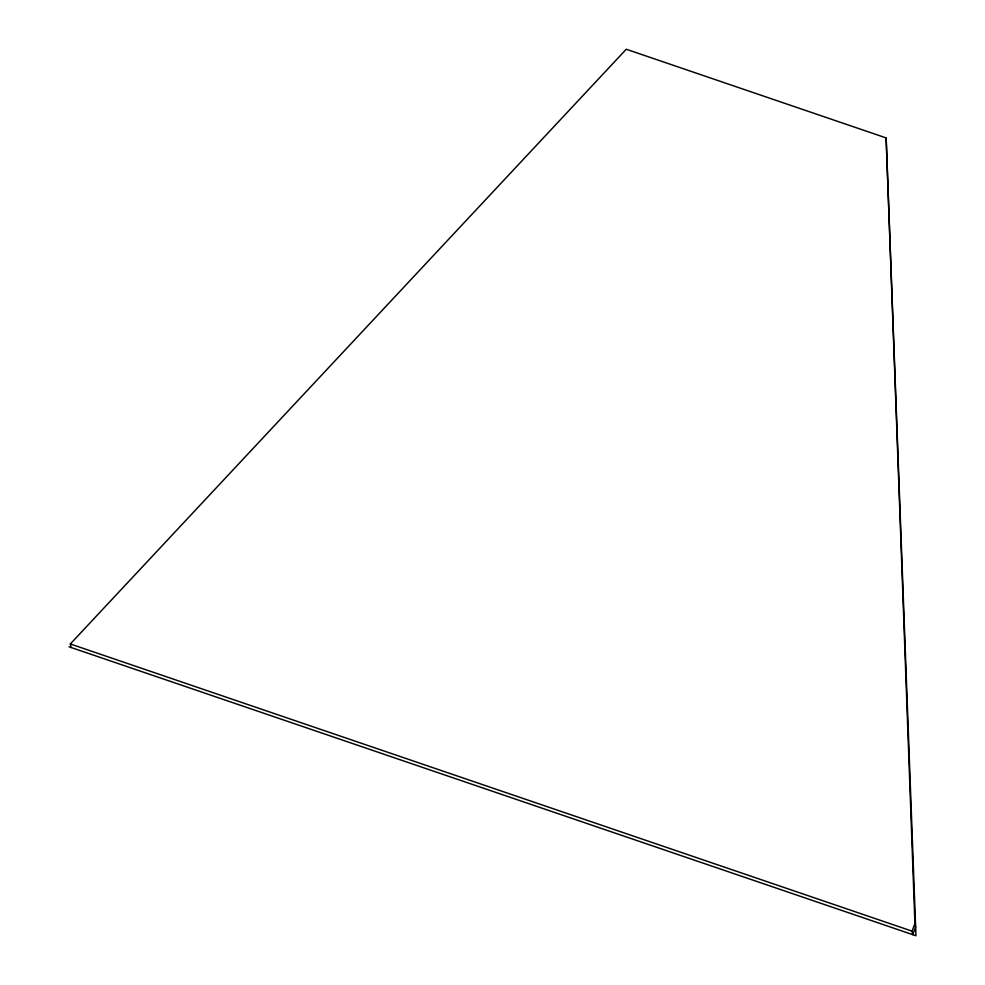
<?xml version="1.0" encoding="UTF-8"?>
<svg xmlns="http://www.w3.org/2000/svg" width="985" height="985" viewBox="0 0 985 985"><rect width="100%" height="100%" fill="white"/><g stroke="black" fill="none" stroke-linecap="round" stroke-linejoin="round"><path stroke-width="1.48" d="M914.917 923.561L915.631 927.07L912.787 934.666L912.073 931.157L914.917 923.561L886.143 137.925L626.263 49.25L70.329 643.968L71.043 647.49M70.329 643.968L912.073 931.157M69.048 646.8L915.951 935.75L886.143 137.925"/></g></svg>
